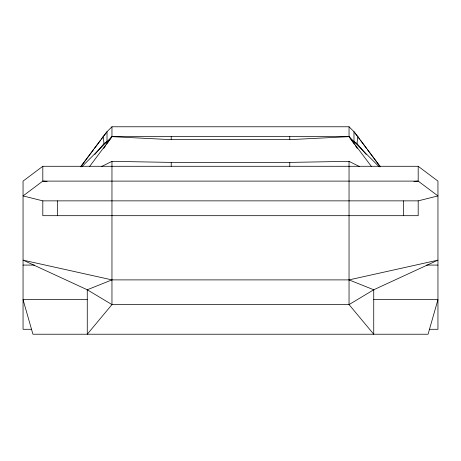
<?xml version="1.0" encoding="UTF-8"?>
<svg xmlns="http://www.w3.org/2000/svg" width="461" height="461" viewBox="0 0 461 461"><rect width="100%" height="100%" fill="white"/><g stroke="black" fill="none" stroke-linecap="round" stroke-linejoin="round"><path stroke-width="0.69" d="M366.132 154.429L356.975 143.538L357.869 136.652L353.985 131.713L349.04 126.775L111.96 126.775L107.015 131.713L103.131 136.652L80.923 166.392M103.725 148.413L105.782 145.474M106.606 144.299L111.96 136.652L111.96 126.775M80.692 166.819L93.641 149.554M94.499 148.402L100.544 140.346M101.408 139.193L107.015 131.713L107.015 141.59L104.025 143.538L94.868 154.429M89.624 166.433L111.96 136.652L349.04 136.652L379.242 166.853M81.758 166.853L111.96 136.652L171.227 139.648L289.773 139.648L349.04 136.652L371.376 166.433M429.387 329.287L437.95 329.287L437.95 181.11L418.19 166.288L42.81 166.288L23.05 181.11L23.05 329.287L31.613 329.287M373.738 289.773L349.04 304.588L111.96 304.588L87.262 289.773L23.05 260.137L111.96 279.89L349.04 279.89L437.95 260.137L373.738 289.773L349.04 279.89M101.651 166.502L111.96 161.35L171.227 162.399L289.773 162.399L349.04 161.35L359.35 166.502M87.262 289.773L111.96 279.89M418.19 200.863L437.95 195.925L418.19 181.11L42.81 181.11L23.05 195.925L42.81 200.863L418.19 200.863L418.19 215.685L42.81 215.685L42.81 200.863M413.915 181.415L418.19 181.11L418.19 166.288M23.05 265.075L34.466 265.075M426.534 265.075L437.95 265.075M87.262 299.65L23.05 299.65L32.927 334.225L428.073 334.225L437.95 299.65L373.738 299.65M47.085 181.415L42.81 181.11L42.81 166.288M356.975 143.538L353.985 141.59L353.985 131.713L359.592 139.193M360.456 140.346L366.501 148.402M367.359 149.554L380.308 166.819M357.869 136.652L380.077 166.392M354.394 144.299L349.04 136.652L349.04 126.775M355.218 145.474L357.275 148.413M103.131 136.652L104.025 143.538M403.375 200.863L403.375 215.685M373.738 289.566L373.738 334.225L349.04 304.588L349.04 161.35M289.773 136.652L289.773 139.648M289.773 162.399L289.773 166.288M171.227 136.652L171.227 139.648M171.227 162.399L171.227 166.288M111.96 161.35L111.96 304.588L87.262 334.225L87.262 289.566M57.625 200.863L57.625 215.685"/></g></svg>
